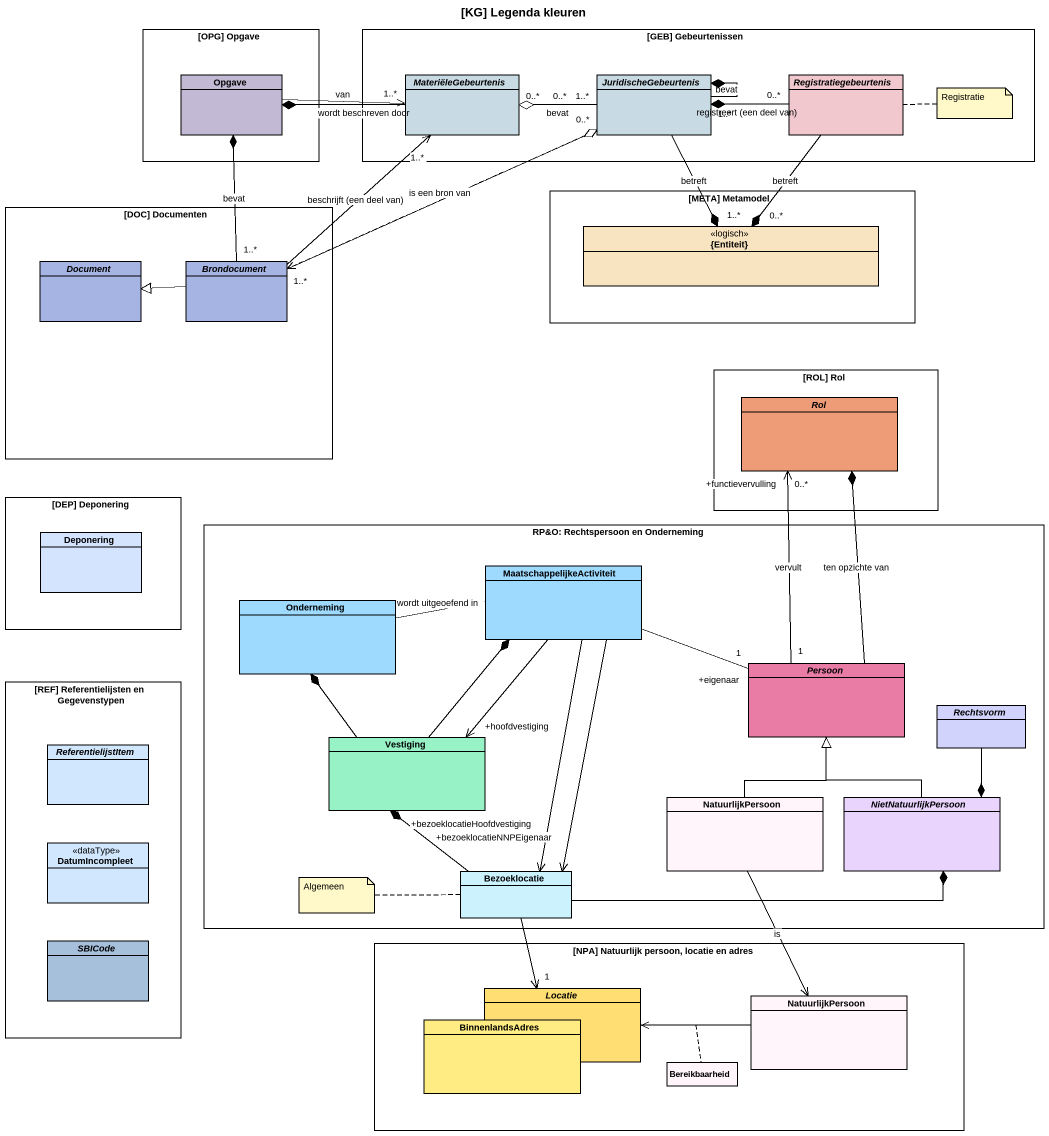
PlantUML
@startuml
title [KG] Legenda kleuren
hide circle
hide empty members
rectangle "[OPG] Opgave" as OPG_Opgave {
  class Opgave #C2BAD4
}
rectangle "[GEB] Gebeurtenissen" as GEB_Gebeurtenissen {
  abstract class MateriëleGebeurtenis #C8DAE3
  abstract class JuridischeGebeurtenis #C8DAE3
  abstract class Registratiegebeurtenis #F0C8CD
}
rectangle "[DOC] Documenten" as DOC_Documenten {
  abstract class Document #A6B4E4
  abstract class Brondocument #A6B4E4
}
rectangle "[META] Metamodel" as META_Metamodel {
  class "{Entiteit}" as Entiteit <<logisch>> #F8E4C0
}
rectangle "[ROL] Rol" as ROL_Rol {
  abstract class Rol #EE9B78
}
rectangle "[DEP] Deponering" as DEP_Deponering {
  class Deponering #D4E3FE
}
rectangle "RP&O: Rechtspersoon en Onderneming" as RP_O_Rechtspersoon_en {
  class MaatschappelijkeActiviteit #9EDAFD
  class Onderneming #9EDAFD
  abstract class Persoon #E87CA4
  abstract class Rechtsvorm #D2D3FC
  class Vestiging #97F3C5
  class NatuurlijkPersoon #FFF5FA
  abstract class NietNatuurlijkPersoon #E9D4FE
  class Bezoeklocatie #CCF2FE
}
rectangle "[REF] Referentielijsten en Gegevenstypen" as REF_Referentielijsten_en {
  abstract class ReferentielijstItem #D0E7FE
  class DatumIncompleet <<dataType>> #D0E7FE
  abstract class SBICode #A6BFDB
}
rectangle "[NPA] Natuurlijk persoon, locatie en adres" as NPA_Natuurlijk_persoon {
  abstract class Locatie #FFDE73
  class "NatuurlijkPersoon" as NatuurlijkPersoon_2 #FFF5FA
  class BinnenlandsAdres #FFED83
  class Bereikbaarheid #FFF5FA
}
Opgave -right-> "1..*" MateriëleGebeurtenis : van
JuridischeGebeurtenis "1..*" -left-* Opgave : wordt beschreven door
JuridischeGebeurtenis "0..*" -left-o "0..*" MateriëleGebeurtenis : bevat
JuridischeGebeurtenis --* JuridischeGebeurtenis : bevat
JuridischeGebeurtenis --* "1..*" Entiteit : betreft
JuridischeGebeurtenis .left.> Brondocument
Registratiegebeurtenis "0..*" -left-* "1..*" JuridischeGebeurtenis : registreert (een deel van)
Registratiegebeurtenis --* "0..*" Entiteit : betreft
Brondocument "1..*" -up-* Opgave : bevat
Brondocument -up-> "1..*" MateriëleGebeurtenis : beschrijft (een deel van)
Brondocument "1..*" -right-o "0..*" JuridischeGebeurtenis : is een bron van
Brondocument -left-|> Document
MaatschappelijkeActiviteit -left- Onderneming : wordt uitgeoefend in
MaatschappelijkeActiviteit -right- "+eigenaar\n1" Persoon
MaatschappelijkeActiviteit --> "+hoofdvestiging" Vestiging
MaatschappelijkeActiviteit --> "+bezoeklocatieNNPEigenaar" Bezoeklocatie
MaatschappelijkeActiviteit --> "+bezoeklocatieHoofdvestiging" Bezoeklocatie
Persoon -up-* Rol : ten opzichte van
Persoon "1" -up-> "+functievervulling\n0..*" Rol : vervult
Rechtsvorm --* NietNatuurlijkPersoon
Vestiging -up-* MaatschappelijkeActiviteit
Vestiging -up-* Onderneming
NatuurlijkPersoon -up-|> Persoon
NatuurlijkPersoon --> NatuurlijkPersoon_2 : is
NietNatuurlijkPersoon -up-|> Persoon
Bezoeklocatie -up-* Vestiging
Bezoeklocatie -right-* NietNatuurlijkPersoon
Bezoeklocatie --> "1" Locatie
NatuurlijkPersoon_2 -left-> Locatie
(NatuurlijkPersoon_2, Locatie) .. Bereikbaarheid
note right of Registratiegebeurtenis : Registratie
note left of Bezoeklocatie : Algemeen
@enduml
